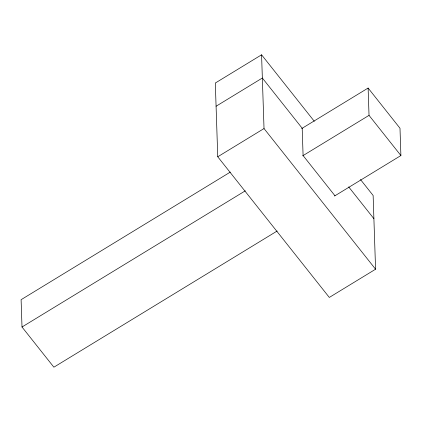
<?xml version="1.0" encoding="UTF-8"?>
<svg xmlns="http://www.w3.org/2000/svg" width="422" height="422" viewBox="0 0 422 422"><rect width="100%" height="100%" fill="white"/><g stroke="black" fill="none" stroke-linecap="round" stroke-linejoin="round"><path stroke-width="0.63" d="M314.29 121.278L261.577 54.807L215.31 83.028L217.752 156.773L329.308 297.436L375.575 269.215L373.127 195.47L360.462 179.498M216.08 106.244L262.347 78.023L302.395 128.52M217.752 156.773L264.024 128.552L261.577 54.807M230.328 172.086L21.1 299.689L22.007 327.003L53.879 367.193L277.164 231.013M301.756 128.525L368.121 88.05L399.993 128.241L400.9 155.549L334.535 196.03M22.007 327.003L245.293 190.823M302.658 155.839L369.028 115.364L368.121 88.05M369.028 115.364L400.9 155.549M348.693 186.904L373.897 218.686M334.968 195.766L303.096 155.576L302.189 128.262M264.024 128.552L375.575 269.215"/></g></svg>
